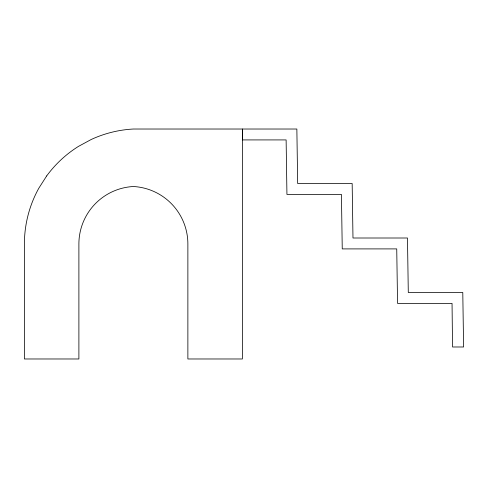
<?xml version="1.0" encoding="UTF-8"?>
<svg xmlns="http://www.w3.org/2000/svg" width="488" height="488" viewBox="0 0 488 488"><rect width="100%" height="100%" fill="white"/><g stroke="black" fill="none" stroke-linecap="round" stroke-linejoin="round"><path stroke-width="0.73" d="M46.653 175.961L38.814 188.215A115.144 115.144 0 0 0 24.4 244L24.4 358.979L78.891 358.979L78.891 244A57.572 57.572 0 0 1 133.383 186.514A57.572 57.572 0 0 1 187.874 244L187.874 358.979L242.365 358.979L242.365 129.021L242.53 139.922L286.12 139.922L286.938 194.413L341.429 194.413L342.247 248.904L396.738 248.904L397.555 303.396L452.047 303.396L452.535 346.986L463.6 346.986L462.783 292.495L408.291 292.495L407.474 238.004L352.983 238.004L352.165 183.512L297.674 183.512L296.856 129.021L133.383 129.021A115.144 115.144 0 0 0 91.244 139.476L78.452 146.4A115.144 115.144 0 0 0 46.653 175.961"/></g></svg>
